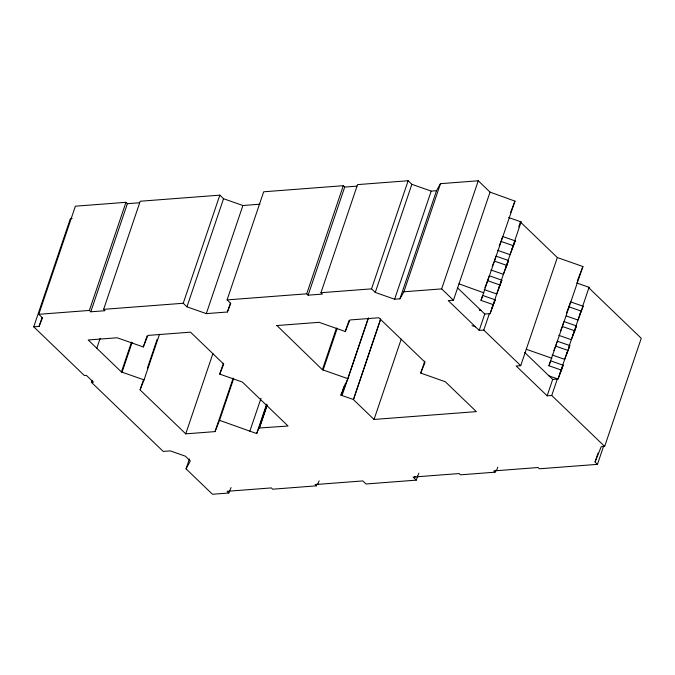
<?xml version="1.0" encoding="UTF-8"?>
<svg xmlns="http://www.w3.org/2000/svg" width="675" height="675" viewBox="0 0 675 675"><rect width="100%" height="100%" fill="white"/><g stroke="black" fill="none" stroke-linecap="round" stroke-linejoin="round"><path stroke-width="1.01" d="M92.087 380.337L91.42 382.32L93.445 382.168L86.358 375.351L84.333 375.502L33.75 326.827L70.343 218.708L72.115 218.573M33.75 326.827L39.066 326.413L42.491 317.883L38.779 314.305L75.372 206.196L125.963 202.323L127.373 203.69L139.59 202.753M39.066 326.413L42.086 317.486M259.951 204.204L242.899 205.512L223.543 198.72L219.831 195.143L140.214 201.234L103.621 309.344L105.038 310.711L90.779 311.799L89.37 310.441L125.963 202.323M90.779 311.799L127.373 203.69M96.803 348.266L100.162 338.344M159.494 334.268L144.053 379.898L121.416 371.95L131.49 342.2M122.065 372.178L132.14 342.419M121.416 371.95L88.197 339.981L117.113 337.77L143.294 346.958L146.99 336.049M143.066 380.953L140.046 389.88L185.735 433.848L215.03 431.612L219.552 420.348L233.651 378.692M147.428 368.052L157.165 339.289M356.932 186.131L344.714 187.068L343.297 185.701L263.68 191.793L227.087 299.902L230.799 303.48L227.374 312.01L206.305 313.622L186.95 306.83L183.237 303.261L219.831 195.143M186.95 306.83L223.543 198.72M206.305 313.622L242.899 205.512M185.735 433.848L212.929 353.514M227.374 312.01L230.394 303.083M229.508 491.079L228.859 493.003L212.465 494.26L186.064 468.847L189.422 458.924M260.997 398.275L249.86 431.148L256.677 433.544L258.896 428.017L288.056 426.026L242.359 382.05L219.729 374.11L223.417 363.201M215.03 431.612L233.162 378.051M256.677 433.544L266.608 404.291M258.896 428.017L266.954 404.215M259.259 428.144L266.988 405.337M259.343 428.22L267.064 405.405M518.695 226.969L520.383 221.982L557.331 257.538L520.737 365.656L483.789 330.092L479.208 330.413L448.225 300.594L453.448 300.232L490.042 192.122L478.254 180.782L440.48 183.668L436.523 190.704L431.207 191.109L411.851 184.317L408.139 180.74L357.548 184.613L320.954 292.722L322.372 294.089L308.121 295.177L306.703 293.811L343.297 185.701M308.121 295.177L344.714 187.068M368.39 318.187L347.912 378.683L322.38 369.723L336.479 328.067M323.123 369.984L337.222 328.328M276.514 325.578L319.089 322.321L345.271 331.509L348.967 320.6M440.48 183.668L403.886 291.777L399.929 298.814L394.613 299.219L375.258 292.427L371.545 288.858L408.139 180.74M375.258 292.427L411.851 184.317M380.548 319.199L353.464 399.524L340.934 395.153L341.938 392.183M342.546 390.985L344.225 386.024M340.934 395.153L345.549 383.164M342.031 395.542L368.297 317.993M228.859 493.003L227.112 491.299L271.333 487.915L272.641 489.198L316.381 485.848L317.039 483.924M353.464 399.524L380.725 319.03M394.613 299.219L431.207 191.109M399.929 298.814L436.523 190.704M424.761 361.167L420.727 373.073L445.348 381.772L476.356 411.623L374.043 419.445L401.237 339.112M453.448 300.232L441.661 288.892L478.254 180.782M417.631 476.17L416.289 480.136L414.433 478.347L415.083 476.423M493.543 304.746L481.005 300.375L482.676 295.464L495.205 299.827L490.092 313.63L484.751 314.035L457.557 287.862M484.903 287.828L489.324 275.805L501.862 280.167L496.741 293.971L484.211 289.609M501.306 240.427L502.301 237.473M481.005 300.375L514.974 201.133L490.042 192.122M479.208 330.413L484.751 314.035M483.789 330.092L489.341 313.715M490.084 313.656L521.125 221.923L508.604 217.527M506.849 265.427L508.511 260.516L495.982 256.146L494.319 261.065L506.849 265.427L503.398 274.312L490.86 269.949M497.517 250.29L510.055 254.661L513.506 245.776L515.168 240.857L502.63 236.495M414.433 478.347L413.117 477.073L459.135 473.555L460.443 474.829L495.07 472.179L495.728 470.256M550.614 360.847L563.144 365.217L561.482 370.128L548.952 365.766L550.277 361.834M555.938 345.127L556.934 342.174M562.587 325.468L563.591 322.523M566.494 313.014L570.577 301.877L583.107 306.248L577.994 320.051L566.426 316.018M548.952 365.766L582.922 266.524L557.331 257.538M582.322 307.26L589.072 287.314L588.33 287.373L641.25 338.31L604.657 446.42L551.737 395.483L547.147 395.803L552.69 379.418L524.728 352.51M551.737 395.483L557.28 379.105L558.023 379.046L561.482 370.128M567.135 352.122L558.023 379.046L549.003 375.874M568.822 347.136L580.635 312.238M552.15 354.991L564.688 359.362L568.139 350.477L569.801 345.558L557.263 341.196M558.807 335.34L571.337 339.702L574.788 330.817L576.45 325.907L563.92 321.536M603.83 445.508L597.451 464.349L595.046 462.029L598.067 453.111M510.477 212.709L514.974 201.133M499.247 245.852L500.968 241.405L513.506 245.776M492.244 266.397L493.973 261.951M512.063 248.856L515.168 240.857M505.406 268.515L508.511 260.516M498.412 289.06L501.862 280.167M491.754 308.711L495.205 299.827M577.294 280.994L582.922 266.524M560.528 330.893L562.258 326.447L574.788 330.817M553.88 350.553L555.601 346.106L568.139 350.477M579.656 315.132L583.107 306.248M572.999 334.792L576.45 325.907M566.696 353.557L569.801 345.558M559.693 374.102L563.144 365.217M143.294 346.958L147.935 335.416L190.519 332.159L223.737 364.129L219.729 374.11M144.053 379.898L140.155 389.593M249.86 431.148L219.552 420.348M229.618 491.105L231.044 487.561M345.271 331.509L349.912 319.967L378.827 317.756L425.073 362.264L420.727 373.073M342.529 392.091L347.912 378.683M317.697 484.372L319.123 480.828M458.992 283.854L483.924 292.866M417.42 476.744L418.846 473.2M496.387 470.703L497.812 467.159M595.046 462.029L601.206 446.681L604.657 446.42M186.064 468.847L190.308 460.932L185.38 456.19L170.277 450.883L163.215 451.423L91.42 382.32M520.383 221.982L521.125 221.923M38.779 314.305L89.37 310.441M103.621 309.344L183.237 303.261M227.087 299.902L306.703 293.811M320.954 292.722L371.545 288.858M403.886 291.777L441.661 288.892M597.451 464.349L539.418 468.788L538.102 467.513L493.763 470.905L495.07 472.179M416.289 480.136L366.002 483.983L362.812 480.921L315.056 484.574L316.381 485.848M520.737 365.656L516.147 365.968L547.147 395.803M552.69 379.418L557.28 379.105M568.907 306.796L581.445 311.158M487.662 280.716L500.2 285.086M472.011 325.645L475.521 326.86M576.551 282.918L589.072 287.314M526.281 349.27L551.872 358.248M353.354 399.532L374.043 419.445M276.944 325.544L322.38 369.723M481.064 310.483L479.309 309.876L481.081 310.5"/></g></svg>
